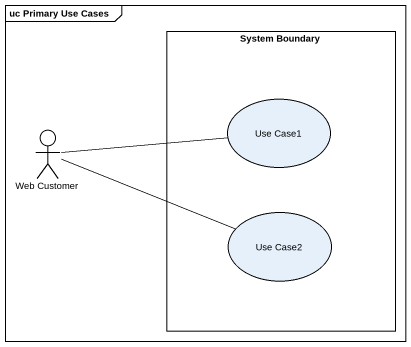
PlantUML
@startuml
mainframe uc Primary Use Cases
rectangle "System Boundary" as System_Boundary {
  usecase "Use Case1" as Use_Case1
  usecase "Use Case2" as Use_Case2
}
actor "Web Customer" as Web_Customer
Web_Customer -right- Use_Case1
Web_Customer -right- Use_Case2
@enduml
